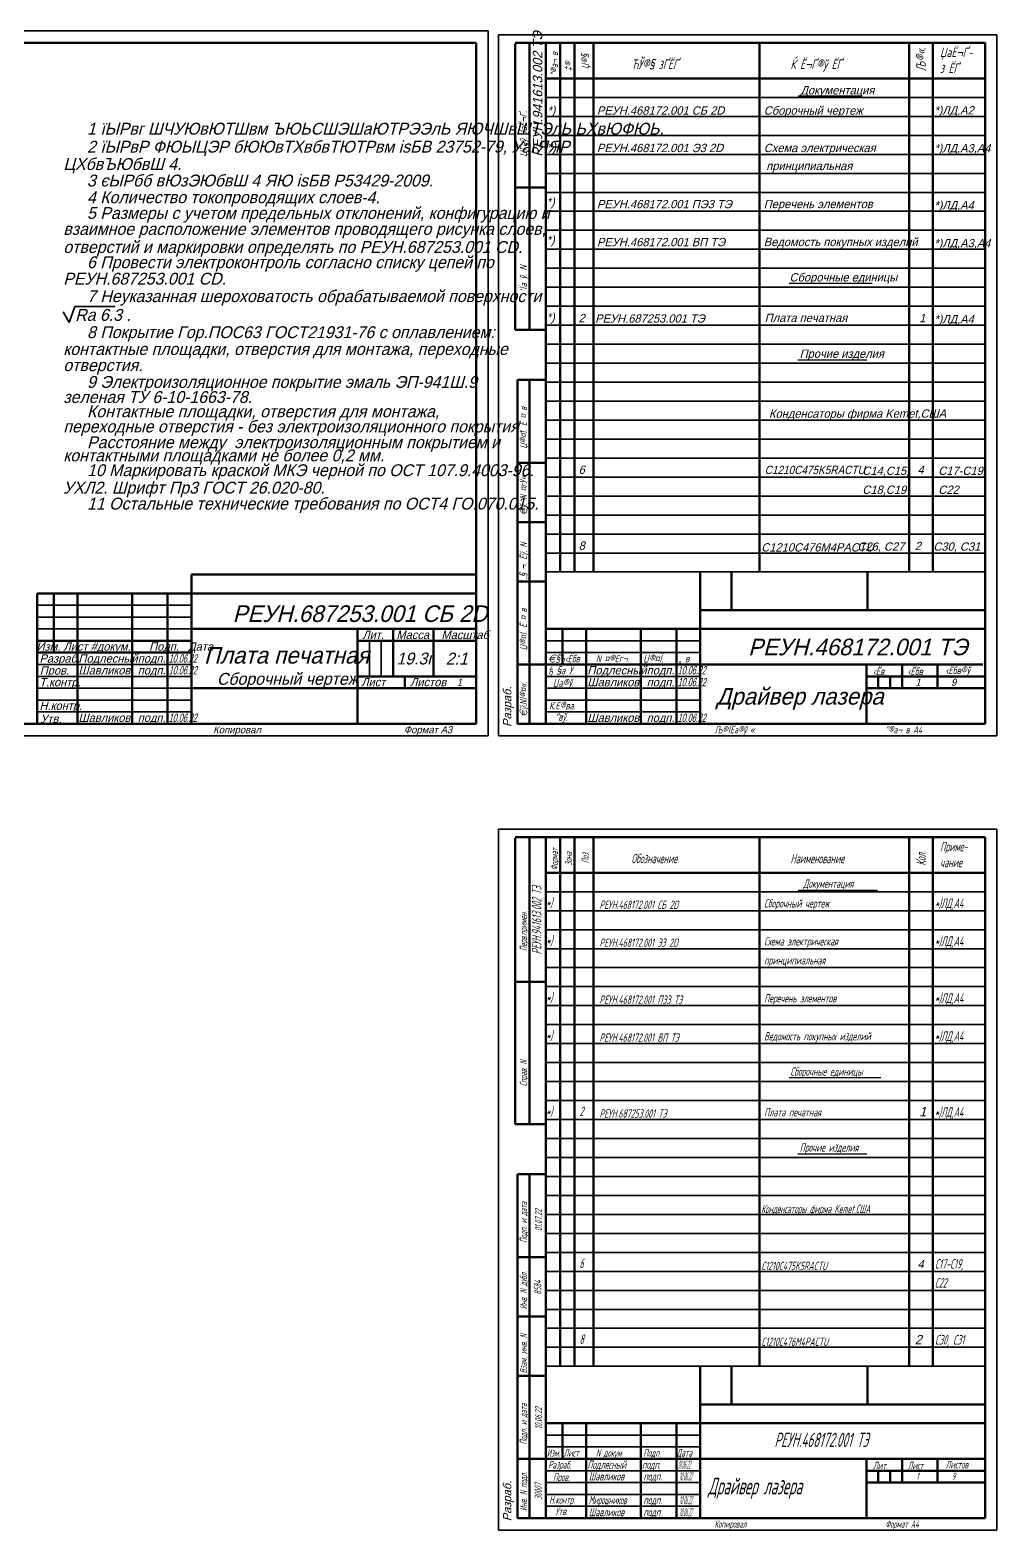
# Model space of a CAD drawing. Extents: x 23089 to 26268, y -1278 to -524.
# Drawn here: x 23531 to 23938, y -1278 to -646 of the extents above; entities that cross this region are included whole.
import ezdxf

# ---------------------------------------------------------------- set-up
doc = ezdxf.new("R2010")
doc.units = 0
doc.header["$MEASUREMENT"] = 0
doc.layers.get('0').update_dxf_attribs({"linetype": 'CONTINUOUS', "lineweight": 50})
doc.layers.get('Defpoints').update_dxf_attribs({"color": 8, "linetype": 'CONTINUOUS'})
doc.layers.add('CONTUR', color=7, linetype='CONTINUOUS', lineweight=50)
doc.layers.add('DIM', color=1, linetype='CONTINUOUS', lineweight=35)
doc.layers.add('TEXT', color=1, linetype='CONTINUOUS')
doc.styles.add('ECKD', font='ec5cdwin.shx', dxfattribs={"oblique": 15})
doc.styles.add('ECKD5', font='eckd5.shx', dxfattribs={"oblique": 15})
doc.styles.add('ESKD', font='eskd', dxfattribs={"width": 0.9, "oblique": 15, "height": 4})
doc.styles.add('GOST', font='GOST.shx', dxfattribs={"width": 0.7, "oblique": 15})
doc.styles.add('ЕСКД', font='ec5cdwin.shx', dxfattribs={"oblique": 15})

msp = doc.modelspace()

# ---------------------------------------------------------------- linework, layer by layer
for p, q in [((23598.76, -875.449), (23718.76, -875.449)), ((23598.76, -883.449), (23598.76, -875.449)), ((23813.15, -874.449), (23813.15, -898.449)), ((23826.269, -874.449), (23826.269, -890.504)), ((23883.615, -874.449), (23883.615, -890.504)), ((23813.15, -890.504), (23933.15, -890.504)), ((23813.15, -1209.207), (23813.15, -1233.207)), ((23826.269, -1209.207), (23826.269, -1225.262)), ((23883.615, -1209.207), (23883.615, -1225.262)), ((23813.15, -1225.262), (23933.15, -1225.262))]:
    msp.add_line(p, q)
at = {"layer": 'CONTUR'}
for p, q in [((23718.76, -651.449), (23323.76, -651.449)), ((23718.76, -938.449), (23718.76, -651.449)), ((23747.884, -651.449), (23735.15, -651.449)), ((23735.15, -651.822), (23735.15, -712.449)), ((23741.15, -772.449), (23741.15, -651.449)), ((23748.15, -938.449), (23748.15, -651.449)), ((23748.15, -651.449), (23933.15, -651.449)), ((23754.15, -651.449), (23754.15, -874.449)), ((23760.15, -651.449), (23760.15, -874.449)), ((23768.15, -651.449), (23768.15, -874.449)), ((23838.15, -651.449), (23838.15, -874.449)), ((23901.15, -651.449), (23901.15, -874.449)), ((23911.15, -651.449), (23911.15, -874.449)), ((23933.15, -651.449), (23933.15, -938.449)), ((23748.15, -666.449), (23933.15, -666.449)), ((23735.15, -712.449), (23735.15, -772.449)), ((23748.15, -712.449), (23735.15, -712.449)), ((23735.15, -712.449), (23748.15, -712.449)), ((23735.15, -772.449), (23748.15, -772.449)), ((23748.15, -772.449), (23741.15, -772.449)), ((23736.15, -828.449), (23736.15, -793.449)), ((23736.15, -793.449), (23748.15, -793.449)), ((23741.15, -793.449), (23741.15, -938.449)), ((23736.15, -853.449), (23736.15, -828.449)), ((23748.15, -828.449), (23736.15, -828.449)), ((23736.15, -828.449), (23748.15, -828.449)), ((23736.15, -878.449), (23736.15, -853.449)), ((23748.15, -853.449), (23736.15, -853.449)), ((23736.15, -853.449), (23748.15, -853.449)), ((23736.15, -913.449), (23736.15, -878.449)), ((23748.15, -878.449), (23736.15, -878.449)), ((23736.15, -878.449), (23748.15, -878.449)), ((23533.76, -883.449), (23718.76, -883.449)), ((23533.76, -938.449), (23533.76, -883.449)), ((23540.76, -883.449), (23540.76, -908.449)), ((23550.76, -883.449), (23550.76, -938.449)), ((23573.76, -883.449), (23573.76, -938.449)), ((23588.76, -883.449), (23588.76, -938.449)), ((23598.76, -883.449), (23598.76, -938.449)), ((23533.76, -903.449), (23598.76, -903.449)), ((23598.76, -898.449), (23718.76, -898.449)), ((23668.76, -898.449), (23668.76, -938.449)), ((23668.76, -903.449), (23718.76, -903.449)), ((23683.76, -898.449), (23683.76, -918.449)), ((23700.76, -898.449), (23700.76, -918.449)), ((23748.15, -898.449), (23933.15, -898.449)), ((23755.15, -913.449), (23755.15, -898.449)), ((23765.15, -898.449), (23765.15, -938.449)), ((23788.15, -938.449), (23788.15, -898.449)), ((23803.15, -938.449), (23803.15, -898.449)), ((23813.15, -938.449), (23813.15, -898.449)), ((23533.76, -908.449), (23598.76, -908.449)), ((23736.15, -938.449), (23736.15, -913.449)), ((23748.15, -913.449), (23736.15, -913.449)), ((23736.15, -913.449), (23748.15, -913.449)), ((23748.15, -913.449), (23932.15, -913.449)), ((23883.15, -938.449), (23883.15, -913.449)), ((23898.15, -913.449), (23898.15, -923.449)), ((23913.15, -913.449), (23913.15, -923.449)), ((23668.76, -918.449), (23718.76, -918.449)), ((23688.76, -918.449), (23688.76, -923.449)), ((23883.15, -918.449), (23933.15, -918.449)), ((23888.15, -918.449), (23888.15, -923.449)), ((23893.15, -918.449), (23893.15, -923.449)), ((23598.76, -923.449), (23718.76, -923.449)), ((23883.15, -923.449), (23933.15, -923.449)), ((23323.76, -938.449), (23718.76, -938.449)), ((23748.15, -938.449), (23736.15, -938.449)), ((23933.15, -938.449), (23748.15, -938.449)), ((23747.884, -986.207), (23735.15, -986.207)), ((23735.15, -986.58), (23735.15, -1047.207)), ((23741.15, -1107.207), (23741.15, -986.207)), ((23748.15, -1273.207), (23748.15, -986.207)), ((23748.15, -986.207), (23933.15, -986.207)), ((23754.15, -986.207), (23754.15, -1209.207)), ((23760.15, -986.207), (23760.15, -1209.207)), ((23768.15, -986.207), (23768.15, -1209.207)), ((23838.15, -986.207), (23838.15, -1209.207)), ((23901.15, -986.207), (23901.15, -1209.207)), ((23911.15, -986.207), (23911.15, -1209.207)), ((23933.15, -986.207), (23933.15, -1273.207)), ((23748.15, -1001.207), (23933.15, -1001.207)), ((23735.15, -1047.207), (23735.15, -1107.207)), ((23748.15, -1047.207), (23735.15, -1047.207)), ((23735.15, -1047.207), (23748.15, -1047.207)), ((23735.15, -1107.207), (23748.15, -1107.207)), ((23748.15, -1107.207), (23741.15, -1107.207)), ((23736.15, -1163.207), (23736.15, -1128.207)), ((23736.15, -1128.207), (23748.15, -1128.207)), ((23741.15, -1128.207), (23741.15, -1273.207)), ((23736.15, -1188.207), (23736.15, -1163.207)), ((23748.15, -1163.207), (23736.15, -1163.207)), ((23736.15, -1163.207), (23748.15, -1163.207)), ((23736.15, -1213.207), (23736.15, -1188.207)), ((23748.15, -1188.207), (23736.15, -1188.207)), ((23736.15, -1188.207), (23748.15, -1188.207)), ((23736.15, -1248.207), (23736.15, -1213.207)), ((23748.15, -1213.207), (23736.15, -1213.207)), ((23736.15, -1213.207), (23748.15, -1213.207)), ((23748.15, -1233.207), (23933.15, -1233.207)), ((23755.15, -1248.207), (23755.15, -1233.207)), ((23765.15, -1233.207), (23765.15, -1273.207)), ((23788.15, -1273.207), (23788.15, -1233.207)), ((23803.15, -1273.207), (23803.15, -1233.207)), ((23813.15, -1273.207), (23813.15, -1233.207)), ((23736.15, -1273.207), (23736.15, -1248.207)), ((23748.15, -1248.207), (23736.15, -1248.207)), ((23736.15, -1248.207), (23748.15, -1248.207)), ((23748.15, -1248.207), (23933.15, -1248.207)), ((23883.15, -1273.207), (23883.15, -1248.207)), ((23898.15, -1248.207), (23898.15, -1258.207)), ((23913.15, -1248.207), (23913.15, -1258.207)), ((23883.15, -1253.207), (23933.15, -1253.207)), ((23888.15, -1253.207), (23888.15, -1258.207)), ((23893.15, -1253.207), (23893.15, -1258.207)), ((23883.15, -1258.207), (23933.15, -1258.207)), ((23748.15, -1273.207), (23736.15, -1273.207)), ((23933.15, -1273.207), (23748.15, -1273.207))]:
    msp.add_line(p, q, dxfattribs=at)
at = {"layer": 'DIM'}
for p, q in [((23723.76, -646.449), (23303.76, -646.449)), ((23723.76, -943.449), (23723.76, -646.449)), ((23728.15, -943.449), (23728.15, -648.075)), ((23728.15, -648.075), (23938.15, -648.075)), ((23938.118, -943.449), (23938.118, -648.075)), ((23748.15, -674.449), (23933.15, -674.449)), ((23748.15, -682.449), (23933.15, -682.449)), ((23748.15, -690.449), (23933.15, -690.449)), ((23748.15, -698.449), (23933.15, -698.449)), ((23748.15, -706.449), (23933.15, -706.449)), ((23748.15, -714.449), (23933.15, -714.449)), ((23748.15, -722.449), (23933.15, -722.449)), ((23748.15, -730.449), (23933.15, -730.449)), ((23748.15, -738.449), (23933.15, -738.449)), ((23748.15, -746.449), (23933.15, -746.449)), ((23748.15, -754.449), (23933.15, -754.449)), ((23544.817, -764.81), (23547.325, -769.366)), ((23547.325, -769.366), (23549.647, -762.615)), ((23549.647, -762.615), (23566.616, -762.615)), ((23748.15, -762.449), (23933.15, -762.449)), ((23748.15, -770.449), (23933.15, -770.449)), ((23748.15, -778.449), (23933.15, -778.449)), ((23748.15, -786.449), (23933.15, -786.449)), ((23748.15, -794.449), (23933.15, -794.449)), ((23748.15, -802.449), (23933.15, -802.449)), ((23748.15, -810.449), (23933.15, -810.449)), ((23748.15, -818.449), (23933.15, -818.449)), ((23748.15, -826.449), (23933.15, -826.449)), ((23748.15, -834.449), (23933.15, -834.449)), ((23748.15, -842.449), (23933.15, -842.449)), ((23748.15, -850.449), (23933.15, -850.449)), ((23748.15, -858.449), (23933.15, -858.449)), ((23748.15, -866.449), (23933.15, -866.449)), ((23748.15, -874.449), (23933.15, -874.449)), ((23533.76, -888.449), (23598.76, -888.449)), ((23533.76, -893.449), (23598.76, -893.449)), ((23533.76, -898.449), (23598.76, -898.449)), ((23673.76, -918.449), (23673.76, -903.449)), ((23678.76, -918.449), (23678.76, -903.449)), ((23748.15, -903.449), (23813.15, -903.449)), ((23748.15, -908.449), (23813.15, -908.449)), ((23533.76, -913.449), (23598.76, -913.449)), ((23533.76, -918.449), (23598.76, -918.449)), ((23748.15, -918.449), (23813.15, -918.449)), ((23533.76, -923.449), (23598.76, -923.449)), ((23533.76, -928.449), (23598.76, -928.449)), ((23748.15, -923.449), (23813.15, -923.449)), ((23748.15, -928.449), (23813.15, -928.449)), ((23533.76, -933.449), (23598.76, -933.449)), ((23748.15, -933.449), (23813.15, -933.449)), ((23748.15, -938.449), (23748.15, -933.449)), ((23303.76, -943.449), (23723.76, -943.449)), ((23938.118, -943.449), (23728.15, -943.449)), ((23728.15, -1278.207), (23728.15, -982.833)), ((23728.15, -982.833), (23938.15, -982.833)), ((23938.118, -1278.207), (23938.118, -982.833)), ((23748.15, -1009.207), (23933.15, -1009.207)), ((23748.15, -1017.207), (23933.15, -1017.207)), ((23748.15, -1025.207), (23933.15, -1025.207)), ((23748.15, -1033.207), (23933.15, -1033.207)), ((23748.15, -1041.207), (23933.15, -1041.207)), ((23748.15, -1049.207), (23933.15, -1049.207)), ((23748.15, -1057.207), (23933.15, -1057.207)), ((23748.15, -1065.207), (23933.15, -1065.207)), ((23748.15, -1073.207), (23933.15, -1073.207)), ((23748.15, -1081.207), (23933.15, -1081.207)), ((23748.15, -1089.207), (23933.15, -1089.207)), ((23748.15, -1097.207), (23933.15, -1097.207)), ((23748.15, -1105.207), (23933.15, -1105.207)), ((23748.15, -1113.207), (23933.15, -1113.207)), ((23748.15, -1121.207), (23933.15, -1121.207)), ((23748.15, -1129.207), (23933.15, -1129.207)), ((23748.15, -1137.207), (23933.15, -1137.207)), ((23748.15, -1145.207), (23933.15, -1145.207)), ((23748.15, -1153.207), (23933.15, -1153.207)), ((23748.15, -1161.207), (23933.15, -1161.207)), ((23748.15, -1169.207), (23933.15, -1169.207)), ((23748.15, -1177.207), (23933.15, -1177.207)), ((23748.15, -1185.207), (23933.15, -1185.207)), ((23748.15, -1193.207), (23933.15, -1193.207)), ((23748.15, -1201.207), (23933.15, -1201.207)), ((23748.15, -1209.207), (23933.15, -1209.207)), ((23748.15, -1238.207), (23813.15, -1238.207)), ((23748.15, -1243.207), (23813.15, -1243.207)), ((23748.15, -1253.207), (23813.15, -1253.207)), ((23748.15, -1258.207), (23813.15, -1258.207)), ((23748.15, -1263.207), (23813.15, -1263.207)), ((23748.15, -1268.207), (23813.15, -1268.207)), ((23938.118, -1278.207), (23728.15, -1278.207))]:
    msp.add_line(p, q, dxfattribs=at)
at = {"layer": 'TEXT'}
for p, q in [((23854.355, -673.773), (23881.314, -673.773)), ((23850.558, -752.797), (23885.515, -752.792)), ((23854.313, -784.973), (23883.384, -784.973)), ((23854.355, -1008.531), (23887.835, -1008.531)), ((23850.558, -1087.555), (23889.247, -1087.55)), ((23854.313, -1119.731), (23883.384, -1119.731))]:
    msp.add_line(p, q, dxfattribs=at)

# ---------------------------------------------------------------- texts
at = {"layer": 'Defpoints', "style": 'ECKD', "oblique": 15}
for s, p in [('C14,C15,', (23881.429, -833.54)), ('C18,C19', (23881.429, -841.54)), ('C26, C27', (23879.33, -865.483))]:
    msp.add_text(s, height=3.5, dxfattribs=at).set_placement(p)
at = {"layer": 'DIM', "style": 'ESKD', "oblique": 15}
for s, height, width, p in [('”®а¬\xa0в', 3, 0.8, (23753.15, -665.449)), ('Џ®§.', 3, 0.8, (23766.15, -662.449)), ('Љ®«.', 4, 0.9, (23908.15, -663.449)), ('‡®\xad\xa0', 3, 0.8, (23759.15, -663.449)), ('ЏҐаў. ЇаЁ¬Ґ\xad.', 3, 0.9, (23740.15, -699.449)), ('‘Їа\xa0ў. N', 3, 0.9, (23740.15, -756.449)), ('Џ®¤Ї. Ё ¤\xa0в\xa0', 3, 0.8, (23740.15, -822.449)), ('€\xadў. N ¤гЎ«.', 3, 0.8, (23740.15, -850.449)), ('‚§\xa0¬. Ё\xadў. N', 3, 0.8, (23740.15, -877.449)), ('Џ®¤Ї. Ё ¤\xa0в\xa0', 3, 0.8, (23740.15, -907.449)), ('€\xadў.NЇ®¤«.', 3, 0.8, (23740.15, -935.449))]:
    msp.add_text(s, height=height, rotation=90, dxfattribs=dict(at, width=width)).set_placement(p)
at = {"layer": 'DIM', "oblique": 15}
for s, height, style, width, p in [('ЋЎ®§\xad\xa0зҐ\xadЁҐ', 4, 'ESKD', 0.9, (23784.15, -662.449)), ('Ќ\xa0Ё¬Ґ\xad®ў\xa0\xadЁҐ', 4, 'ESKD', 0.9, (23851.15, -662.449)), ('ЏаЁ¬Ґ-', 4, 'ESKD', 0.9, (23914.15, -657.449)), ('з\xa0\xadЁҐ', 4, 'ESKD', 0.9, (23914.15, -664.115)), ('10.06.22', 3.5, 'ECKD', 0.6, (23589.2, -912.635)), ('€§¬', 3.132, 'ESKD', 0.8, (23749.11, -912.511)), ('‹Ёбв', 3.132, 'ESKD', 0.8, (23756.157, -912.511)), ('N ¤®Єг¬.', 3.132, 'ESKD', 0.8, (23769.187, -912.511)), ('Џ®¤Ї.', 3.2, 'ESKD', 0.8, (23789.146, -912.506)), ('„\xa0в\xa0', 3.2, 'ESKD', 0.8, (23803.973, -912.506)), ('10.06.22', 3.5, 'ECKD', 0.6, (23589.2, -917.635)), ('ђ\xa0§а\xa0Ў.', 3.2, 'ESKD', 0.8, (23749.069, -917.557)), ('10.06.22', 3.5, 'ECKD', 0.6, (23803.59, -917.635)), ('‹Ёв.', 3.2, 'ESKD', 0.8, (23885.89, -917.909)), ('‹Ёбв', 3.2, 'ESKD', 0.8, (23900.509, -917.909)), ('‹Ёбв®ў', 3.2, 'ESKD', 0.8, (23916.501, -917.505)), ('Џа®ў.', 3.2, 'ESKD', 0.8, (23751.088, -922.769)), ('10.06.22', 3.5, 'ECKD', 0.6, (23803.59, -922.635)), ('Ќ.Є®\xadва.', 3.2, 'ESKD', 0.8, (23749.473, -932.386)), ('10.06.22', 3.5, 'ECKD', 0.6, (23589.2, -937.635)), ('“вў.', 3.2, 'ESKD', 0.8, (23752.138, -937.145)), ('10.06.22', 3.5, 'ECKD', 0.6, (23803.59, -937.635)), ('Љ®ЇЁа®ў\xa0«', 3, 'ESKD', 0.8, (23819.15, -942.449)), ('”®а¬\xa0в A4', 3, 'ESKD', 0.8, (23891.15, -942.449))]:
    msp.add_text(s, height=height, dxfattribs=dict(at, style=style, width=width)).set_placement(p)
for s, height, style, p in [('РЕУН.468172.001 СБ 2D', 3.5, 'ECKD', (23769.627, -681.715)), ('1 їЫРвг ШЧУЮвЮТШвм ЪЮЬСШЭШаЮТРЭЭлЬ ЯЮЧШвШТЭлЬ ЬХвЮФЮЬ.', 5, 'ECKD5', (23554.817, -690.136)), ('2 їЫРвР ФЮЫЦЭР бЮЮвТХвбвТЮТРвм іѕБВ 23752-79, УагЯЯР', 5, 'ECKD5', (23554.817, -697.715)), ('РЕУН.468172.001 Э3 2D', 3.5, 'ECKD', (23769.634, -697.496)), ('ЦХбвЪЮбвШ 4.', 5, 'ECKD5', (23544.817, -705.033)), ('3 єЫРбб вЮзЭЮбвШ 4 ЯЮ іѕБВ P53429-2009.', 5, 'ECKD5', (23554.817, -711.98)), ('4 Количество токопроводящих слоев-4.', 5, 'ECKD', (23554.817, -719.024)), ('5 Размеры с учетом предельных отклонений, конфигурацию и ', 5, 'ECKD', (23554.817, -725.68)), ('РЕУН.468172.001 ПЭ3 ТЭ', 3.5, 'ECKD', (23769.634, -721.162)), ('взаимное расположение элементов проводящего рисунка слоев, ', 5, 'ECKD', (23544.817, -732.385)), ('отверстий и маркировки определять по РЕУН.687253.001 CD. ', 5, 'ECKD', (23544.817, -739.987)), ('РЕУН.468172.001 ВП ТЭ', 3.5, 'ECKD', (23769.634, -737.162)), ('6 Провести электроконтроль согласно списку цепей по ', 5, 'ЕСКД', (23554.817, -746.408)), ('РЕУН.687253.001 CD.', 5, 'ЕСКД', (23544.817, -753.332)), ('7 Неуказанная шероховатость обрабатываемой поверхности', 5, 'ECKD', (23554.817, -760.706)), ('Ra 6.3 .', 5, 'ECKD', (23549.819, -768.609)), ('8 Покрытие Гор.ПОС63 ГОСТ21931-76 с оплавлением: ', 5, 'ECKD', (23554.817, -775.888)), ('РЕУН.687253.001 ТЭ', 3.5, 'ECKD', (23768.885, -769.368)), ('контактные площадки, отверстия для монтажа, переходные ', 5, 'ECKD', (23544.817, -782.987)), ('отверстия.', 5, 'ECKD', (23544.817, -789.806)), ('9 Электроизоляционное покрытие эмаль ЭП-941Ш.9 ', 5, 'ECKD', (23554.817, -796.871)), ('зеленая ТУ 6-10-1663-78.', 5, 'ECKD', (23544.817, -803.215)), ('Контактные площадки, отверстия для монтажа, ', 5, 'ECKD', (23554.817, -809.258)), ('переходные отверстия - без электроизоляционного покрытия.', 5, 'ECKD', (23544.817, -815.625)), ('Расстояние между  электроизоляционным покрытием и', 5, 'ECKD', (23554.817, -822.286)), ('контактными площадками не более 0,2 мм.', 5, 'ECKD', (23544.817, -827.818)), ('10 Маркировать краской МКЭ черной по ОСТ 107.9.4003-96.', 5, 'ECKD', (23554.817, -834.067)), ('УХЛ2. Шрифт Пр3 ГОСТ 26.020-80.', 5, 'ECKD', (23544.745, -841.416)), ('11 Остальные технические требования по ОСТ4 ГО.070.015.', 5, 'ECKD', (23554.817, -848.135)), ('РЕУН.687253.001 СБ 2D', 7, 'ECKD', (23616.139, -895.514)), ('Лит.    Масса    Масштаб', 3.5, 'ECKD', (23670.78, -902.684)), ('Лит.    Масса    Масштаб', 3.5, 'ECKD', (23670.78, -902.684)), ('РЕУН.468172.001 ТЭ', 7, 'ECKD', (23833.346, -909.567)), ('Изм. Лист #докум.      Подп.   Дата', 3.5, 'ECKD', (23533.528, -907.606)), ('Изм. Лист #докум.      Подп.   Дата', 3.5, 'ECKD', (23533.528, -907.606)), ('Разраб.', 3.5, 'ECKD', (23534.788, -912.642)), ('Разраб.', 3.5, 'ECKD', (23534.788, -912.642)), ('Подлесный', 3.5, 'ECKD', (23551.2, -912.635)), ('подп.', 3.5, 'ECKD', (23576.193, -912.635)), ('Плата печатная', 7, 'ECKD', (23604.097, -913.052)), ('19.3г', 5, 'ECKD', (23685.127, -913.438)), ('2:1', 5, 'ECKD', (23705.94, -913.449)), ('Пров.', 3.5, 'ECKD', (23534.903, -917.678)), ('Пров.', 3.5, 'ECKD', (23534.903, -917.678)), ('Шавликов', 3.5, 'ECKD', (23551.2, -917.635)), ('подп.', 3.5, 'ECKD', (23576.193, -917.635)), ('Сборочный чертеж', 5, 'ECKD', (23609.502, -921.992)), ('Подлесный', 3.5, 'ECKD', (23765.59, -917.635)), ('подп.', 3.5, 'ECKD', (23790.583, -917.635)), ('Т.контр.', 3.5, 'ECKD', (23534.674, -922.6)), ('Т.контр.', 3.5, 'ECKD', (23534.674, -922.6)), ('Лист        Листов', 3.5, 'ECKD', (23670.321, -922.6)), ('Лист        Листов', 3.5, 'ECKD', (23670.321, -922.6)), ('Шавликов', 3.5, 'ECKD', (23765.59, -922.635)), ('подп.', 3.5, 'ECKD', (23790.583, -922.635)), ('Драйвер лазера', 7, 'ECKD', (23819.837, -930.36)), ('Н.контр.', 3.5, 'ECKD', (23534.788, -932.558)), ('Н.контр.', 3.5, 'ECKD', (23534.788, -932.558)), ('Утв.', 3.5, 'ECKD', (23535.132, -938.052)), ('Утв.', 3.5, 'ECKD', (23535.132, -938.052)), ('Шавликов', 3.5, 'ECKD', (23551.2, -937.635)), ('подп.', 3.5, 'ECKD', (23576.193, -937.635)), ('Шавликов', 3.5, 'ECKD', (23765.59, -937.635)), ('подп.', 3.5, 'ECKD', (23790.583, -937.635)), ('Копировал', 3, 'ECKD', (23607.952, -942.449)), ('Формат A3', 3, 'ECKD', (23688.287, -942.449))]:
    msp.add_text(s, height=height, dxfattribs=dict(at, style=style)).set_placement(p)
at = {"layer": 'DIM', "style": 'ECKD', "oblique": 15}
msp.add_text('Разраб.', height=3.5, rotation=90, dxfattribs=at).set_placement((23733.567, -939.754))
at = {"layer": 'TEXT', "style": 'ECKD', "oblique": 15}
for s, height, p in [('РЕУН.941613.002 ТЭ', 4, (23746.634, -699.381)), ('Разраб.', 3.5, (23733.567, -1274.511))]:
    msp.add_text(s, height=height, rotation=90, dxfattribs=at).set_placement(p)
for s, height, p in [('Документация', 3.5, (23855.323, -673.193)), ('*)', 3.5, (23748.709, -681.633)), ('Сборочный чертеж', 3.5, (23839.889, -681.705)), ('*)ЛД,А2', 3.5, (23911.709, -681.633)), ('*)', 4, (23748.455, -697.572)), ('Схема электрическая', 3.5, (23839.889, -697.496)), ('*)ЛД,А3,А4', 3.5, (23911.709, -697.633)), ('принципиальная', 3.5, (23840.93, -705.089)), ('*)', 3.5, (23748.43, -720.225)), ('Перечень элементов', 3.5, (23839.889, -721.12)), ('*)ЛД,А4', 3.5, (23911.709, -721.633)), ('*)', 3.5, (23748.43, -736.225)), ('Ведомость покупных изделий', 3.5, (23839.889, -737.12)), ('*)ЛД,А3,А4', 3.5, (23911.709, -737.633)), ('Сборочные единицы', 3.5, (23850.751, -752.023)), ('*)', 3.5, (23748.43, -768.862)), ('2', 3.5, (23761.893, -769.176)), ('Плата печатная ', 3.5, (23840.269, -769.117)), ('1', 3.5, (23905.356, -769.175)), ('*)ЛД,А4', 3.5, (23911.709, -769.633)), ('Прочие изделия', 3.5, (23855.012, -784.199)), ('Конденсаторы фирма Kemet,США', 3.5, (23842.118, -809.444)), ('6', 3.5, (23761.908, -833.093)), ('4', 3.5, (23904.656, -833.088)), ('C17-С19,', 3.5, (23913.429, -833.54)), ('С22', 3.5, (23913.429, -841.54)), ('8', 3.5, (23761.908, -865.093)), ('C1210C476M4PACTU', 3.5, (23838.832, -865.835)), ('2', 3.5, (23903.507, -865.238)), ('C30, C31', 3.5, (23911.33, -865.483)), ('1', 3, (23710.552, -922.428)), ('1', 3, (23903.779, -922.412)), ('9', 3, (23918.779, -922.412)), ('1', 4, (23905.356, -1103.933)), ('4', 3.5, (23904.656, -1167.846)), ('2', 4, (23903.507, -1199.996))]:
    msp.add_text(s, height=height, dxfattribs=at).set_placement(p)
at = {"layer": 'TEXT', "oblique": 15}
for s, height, style, width, p in [('C1210C475K5RACTU', 3.5, 'ECKD', 0.9, (23840.281, -833.177)), ('Приме-', 4, 'GOST', 0.7, (23914.15, -992.207)), ('Обозначение', 4, 'GOST', 0.7, (23784.15, -997.207)), ('Наименование', 4, 'GOST', 0.7, (23851.15, -997.207)), ('чание', 4, 'GOST', 0.7, (23914.15, -998.873)), ('Документация', 3.5, 'GOST', 0.7, (23856.54, -1007.528)), ('*)', 4, 'GOST', 0.7, (23748.25, -1015.796)), ('РЕУН.468172.001 СБ 2D', 3.5, 'GOST', 0.7, (23770.668, -1016.424)), ('Сборочный чертеж', 3.5, 'GOST', 0.7, (23840.033, -1015.873)), ('*)ЛД,А4', 4, 'GOST', 0.7, (23911.963, -1016.067)), ('*)', 4, 'GOST', 0.7, (23748.25, -1031.796)), ('РЕУН.468172.001 Э3 2D', 3.5, 'GOST', 0.7, (23770.668, -1032.424)), ('Схема электрическая', 3.5, 'GOST', 0.7, (23840.033, -1031.873)), ('*)ЛД,А4', 4, 'GOST', 0.7, (23911.963, -1032.067)), ('принципиальная', 3.5, 'GOST', 0.7, (23840.033, -1039.873)), ('*)', 4, 'GOST', 0.7, (23748.25, -1055.796)), ('РЕУН.468172.001 ПЭ3 ТЭ', 3.5, 'GOST', 0.7, (23770.668, -1056.424)), ('Перечень элементов', 3.5, 'GOST', 0.7, (23840.033, -1055.873)), ('*)ЛД,А4', 4, 'GOST', 0.7, (23911.963, -1056.067)), ('*)', 4, 'GOST', 0.7, (23748.25, -1071.796)), ('Ведомость покупных изделий', 3.5, 'GOST', 0.7, (23840.033, -1071.873)), ('*)ЛД,А4', 4, 'GOST', 0.7, (23911.963, -1072.067)), ('РЕУН.468172.001 ВП ТЭ', 3.5, 'GOST', 0.7, (23770.668, -1072.424)), ('Сборочные единицы', 3.5, 'GOST', 0.7, (23851.107, -1086.74)), ('*)', 4, 'GOST', 0.7, (23748.25, -1103.796)), ('2', 4, 'GOST', 0.7, (23762.25, -1103.796)), ('*)ЛД,А4', 4, 'GOST', 0.7, (23911.963, -1104.067)), ('РЕУН.687253.001 ТЭ', 3.5, 'GOST', 0.7, (23770.668, -1104.424)), ('Плата печатная ', 3.5, 'GOST', 0.7, (23840.033, -1103.873)), ('Прочие изделия', 3.5, 'GOST', 0.7, (23855.039, -1118.736)), ('Конденсаторы фирма Kemet,США', 3.5, 'GOST', 0.65, (23838.845, -1144.636)), ('6', 4, 'GOST', 0.7, (23762.25, -1167.796)), ('C1210C475K5RACTU', 3.5, 'GOST', 0.7, (23838.845, -1168.636)), ('C17-С19,', 4, 'GOST', 0.7, (23911.963, -1168.067)), ('С22', 4, 'GOST', 0.7, (23911.963, -1176.067)), ('8', 4, 'GOST', 0.7, (23762.25, -1199.796)), ('C1210C476M4PACTU', 3.5, 'GOST', 0.7, (23838.845, -1200.636)), ('C30, C31', 4, 'GOST', 0.7, (23911.963, -1200.067)), ('РЕУН.468172.001 ТЭ', 6, 'GOST', 0.7, (23844.371, -1243.221)), ('Изм.', 3.132, 'GOST', 0.7, (23748.457, -1247.269)), ('Лист', 3.132, 'GOST', 0.7, (23755.582, -1247.269)), ('N докум.', 3.132, 'GOST', 0.7, (23769.187, -1247.269)), ('Подп.', 3.2, 'GOST', 0.7, (23789.146, -1247.264)), ('Дата', 3.2, 'GOST', 0.7, (23803.15, -1247.264)), ('Разраб.', 3.2, 'GOST', 0.7, (23749.069, -1252.315)), ('Подлесный', 3.5, 'GOST', 0.7, (23765.59, -1252.393)), ('подп.', 3.5, 'GOST', 0.7, (23788.59, -1252.393)), ('10.06.22', 3.5, 'GOST', 0.35, (23803.59, -1252.393)), ('Лит.', 3.2, 'GOST', 0.7, (23885.89, -1252.667)), ('Лист', 3.2, 'GOST', 0.7, (23900.509, -1252.667)), ('Листов', 3.2, 'GOST', 0.7, (23916.501, -1252.263)), ('Пров.', 3.2, 'GOST', 0.7, (23751.088, -1257.527)), ('Шавликов', 3.5, 'GOST', 0.7, (23766.179, -1257.344)), ('подп.', 3.5, 'GOST', 0.7, (23789.179, -1257.344)), ('10.06.22', 3.5, 'GOST', 0.35, (23804.179, -1257.344)), ('Драйвер лазера', 7, 'GOST', 0.7, (23816.46, -1263.207)), ('1', 3, 'GOST', 0.7, (23904.143, -1257.051)), ('9', 3, 'GOST', 0.7, (23919.143, -1257.051)), ('Н.контр.', 3.2, 'GOST', 0.7, (23749.473, -1267.144)), ('Мирошников', 3.5, 'GOST', 0.6, (23766.179, -1267.344)), ('10.06.22', 3.5, 'GOST', 0.35, (23804.179, -1267.344)), ('Утв.', 3.2, 'GOST', 0.7, (23752.138, -1271.903)), ('Шавликов', 3.5, 'GOST', 0.7, (23766.179, -1272.428)), ('подп.', 3.5, 'GOST', 0.7, (23789.179, -1267.344)), ('подп.', 3.5, 'GOST', 0.7, (23789.179, -1272.428)), ('10.06.22', 3.5, 'GOST', 0.35, (23804.179, -1272.428)), ('Копировал', 3, 'GOST', 0.7, (23819.15, -1277.207)), ('Формат А4', 3, 'GOST', 0.7, (23891.15, -1277.207))]:
    msp.add_text(s, height=height, dxfattribs=dict(at, style=style, width=width)).set_placement(p)
at = {"layer": 'TEXT', "style": 'GOST', "oblique": 15, "width": 0.7}
for s, height, p in [('Формат', 3, (23753.15, -1000.207)), ('Зона', 3, (23759.15, -998.207)), ('Поз.', 3, (23766.15, -997.207)), ('Кол.', 4, (23908.15, -998.207)), ('РЕУН.941613.002 ТЭ', 4, (23746.221, -1035.621)), ('Перв.примен.', 3, (23740.15, -1034.207)), ('Справ. N', 3, (23740.15, -1091.207)), ('Подп. и дата', 3, (23740.15, -1157.207)), ('01.07.22', 3, (23746.5, -1152.282)), ('Инв. N дубл.', 3, (23740.15, -1185.207)), ('8584', 3, (23746.225, -1179.032)), ('Взам. инв. N', 3, (23740.15, -1212.207)), ('Подп. и дата', 3, (23740.15, -1242.207)), ('10.06.22', 3, (23746.467, -1235.72)), ('Инв. N подл.', 3, (23740.15, -1270.207)), ('30007', 3, (23746.404, -1265.488))]:
    msp.add_text(s, height=height, rotation=90, dxfattribs=at).set_placement(p)

doc.saveas('drawing.dxf')
